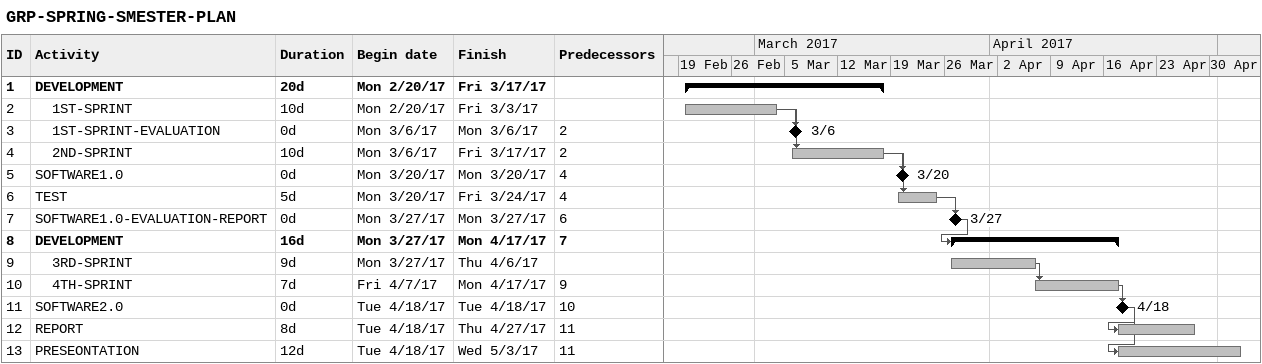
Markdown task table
GRP-SPRING-SMESTER-PLAN

| ID | Level | Task | Duration | Start | Finish | Predecessors |
|---|---|---|---|---|---|---|
| 1 | 1 | **DEVELOPMENT** | 20d | 2017-02-20 | 2017-03-17 |  |
| 2 | 2 | 1ST-SPRINT | 10d | 2017-02-20 | 2017-03-03 |  |
| 3 | 2 | 1ST-SPRINT-EVALUATION | 0d | 2017-03-06 | 2017-03-06 | 2 |
| 4 | 2 | 2ND-SPRINT | 10d | 2017-03-06 | 2017-03-17 | 2 |
| 5 | 1 | SOFTWARE1.0 | 0d | 2017-03-20 | 2017-03-20 | 4 |
| 6 | 1 | TEST | 5d | 2017-03-20 | 2017-03-24 | 4 |
| 7 | 1 | SOFTWARE1.0-EVALUATION-REPORT | 0d | 2017-03-27 | 2017-03-27 | 6 |
| 8 | 1 | **DEVELOPMENT** | 16d | 2017-03-27 | 2017-04-17 | 7 |
| 9 | 2 | 3RD-SPRINT | 9d | 2017-03-27 | 2017-04-06 |  |
| 10 | 2 | 4TH-SPRINT | 7d | 2017-04-07 | 2017-04-17 | 9 |
| 11 | 1 | SOFTWARE2.0 | 0d | 2017-04-18 | 2017-04-18 | 10 |
| 12 | 1 | REPORT | 8d | 2017-04-18 | 2017-04-27 | 11 |
| 13 | 1 | PRESEONTATION | 12d | 2017-04-18 | 2017-05-03 | 11 |
